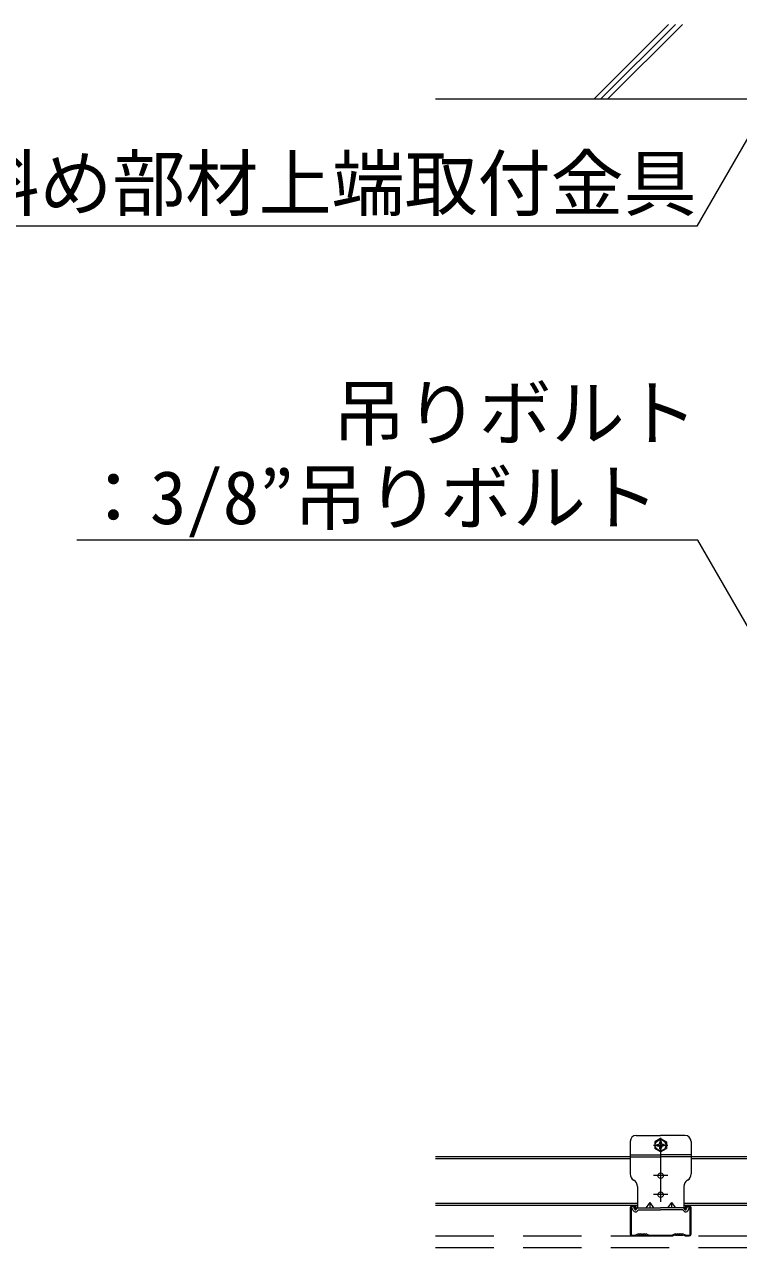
# Model space of a CAD drawing. Units: millimetres at full size, sheet at 1:40; details may follow other scales. Extents: x -7800 to 7800, y -5578 to 5485.
# Drawn here: x -4928 to -4341, y -1100 to -95 of the extents above; entities that cross this region are included whole.
import ezdxf
from ezdxf.enums import TextEntityAlignment as Align

# ---------------------------------------------------------------- set-up
doc = ezdxf.new("R2010")
doc.units = ezdxf.units.MM
doc.header["$LTSCALE"] = 40
doc.linetypes.add('CHAIN1', pattern=[8, 5, -1, 1, -1])
doc.linetypes.add('DASHED1', pattern=[1.8, 1.2, -0.6])
for name, color, linetype, lineweight in [('2-0_中心線', 4, 'CHAIN1', 9), ('2-2_野縁受け', 3, 'Continuous', 18), ('2-3_野縁', 7, 'Continuous', 18), ('2-6_文字', 3, 'Continuous', 18), ('2-9_躯体', 4, 'DASHED1', 9), ('2-A_クリップ', 3, 'Continuous', 18), ('2-C_パネル', 4, 'DASHED1', 9)]:
    doc.layers.add(name, color=color, linetype=linetype, lineweight=lineweight)
doc.styles.add('ＭＳ ゴシック', font='')
doc.styles.get('ＭＳ ゴシック').set_extended_font_data('MS Gothic')

msp = doc.modelspace()

# ---------------------------------------------------------------- linework, layer by layer
at = {"layer": '2-0_中心線'}
for p, q in [((-4405.38, -1010.16), (-4405.38, -1062.76)), ((-4411.38, -1016.16), (-4399.38, -1016.16)), ((-4399.38, -1041.16), (-4411.38, -1041.16)), ((-4399.38, -1056.76), (-4411.38, -1056.76))]:
    msp.add_line(p, q, dxfattribs=at)
at = {"layer": '2-2_野縁受け'}
for p, q in [((-4430.38, -1025.76), (-4590.39, -1025.76)), ((-4430.38, -1027.36), (-4590.39, -1027.36)), ((-4326.38, -1025.76), (-4380.38, -1025.76)), ((-4326.38, -1027.36), (-4380.38, -1027.36)), ((-4424.38, -1064.16), (-4590.39, -1064.16)), ((-4326.38, -1064.16), (-4386.38, -1064.16)), ((-4424.38, -1065.76), (-4590.39, -1065.76)), ((-4326.38, -1065.76), (-4386.38, -1065.76))]:
    msp.add_line(p, q, dxfattribs=at)
at = {"layer": '2-3_野縁'}
for p, q in [((-4430.38, -1067.26), (-4430.38, -1089.26)), ((-4429.58, -1067.26), (-4429.58, -1089.26)), ((-4427.38, -1065.76), (-4428.88, -1065.76)), ((-4427.38, -1066.56), (-4428.88, -1066.56)), ((-4426.18, -1068.76), (-4426.18, -1067.76)), ((-4426.18, -1068.76), (-4425.38, -1068.76)), ((-4425.38, -1068.76), (-4425.38, -1067.76)), ((-4385.38, -1067.76), (-4385.38, -1068.76)), ((-4385.38, -1068.76), (-4384.58, -1068.76)), ((-4384.58, -1067.76), (-4384.58, -1068.76)), ((-4381.88, -1065.76), (-4383.38, -1065.76)), ((-4381.88, -1066.56), (-4383.38, -1066.56)), ((-4381.18, -1089.26), (-4381.18, -1067.26)), ((-4380.38, -1089.26), (-4380.38, -1067.26)), ((-4428.88, -1089.96), (-4425.81, -1089.96)), ((-4428.88, -1090.76), (-4425.57, -1090.76)), ((-4424.14, -1089.23), (-4425.69, -1089.93)), ((-4425.57, -1090.76), (-4423.81, -1089.96)), ((-4423.46, -1090.02), (-4423.53, -1089.97)), ((-4423.04, -1089.33), (-4423.11, -1089.29)), ((-4422.73, -1089.33), (-4422.66, -1089.29)), ((-4422.31, -1090.02), (-4422.24, -1089.97)), ((-4421.86, -1090.02), (-4421.93, -1089.97)), ((-4421.44, -1089.33), (-4421.51, -1089.29)), ((-4421.13, -1089.33), (-4421.06, -1089.29)), ((-4420.71, -1090.02), (-4420.64, -1089.97)), ((-4420.26, -1090.02), (-4420.33, -1089.97)), ((-4419.84, -1089.33), (-4419.91, -1089.29)), ((-4419.53, -1089.33), (-4419.46, -1089.29)), ((-4419.11, -1090.02), (-4419.04, -1089.97)), ((-4418.66, -1090.02), (-4418.73, -1089.97)), ((-4418.24, -1089.33), (-4418.31, -1089.29)), ((-4417.93, -1089.33), (-4417.86, -1089.29)), ((-4417.51, -1090.02), (-4417.44, -1089.97)), ((-4417.16, -1089.96), (-4415.39, -1090.76)), ((-4416.83, -1089.23), (-4415.28, -1089.93)), ((-4415.39, -1090.76), (-4395.37, -1090.76)), ((-4415.16, -1089.96), (-4395.61, -1089.96)), ((-4393.94, -1089.23), (-4395.49, -1089.93)), ((-4393.61, -1089.96), (-4395.37, -1090.76)), ((-4393.26, -1090.02), (-4393.33, -1089.97)), ((-4392.84, -1089.33), (-4392.91, -1089.29)), ((-4392.53, -1089.33), (-4392.46, -1089.29)), ((-4392.11, -1090.02), (-4392.04, -1089.97)), ((-4391.66, -1090.02), (-4391.73, -1089.97)), ((-4391.24, -1089.33), (-4391.31, -1089.29)), ((-4390.93, -1089.33), (-4390.86, -1089.29)), ((-4390.51, -1090.02), (-4390.44, -1089.97)), ((-4390.06, -1090.02), (-4390.13, -1089.97)), ((-4389.64, -1089.33), (-4389.71, -1089.29)), ((-4389.33, -1089.33), (-4389.26, -1089.29)), ((-4388.91, -1090.02), (-4388.84, -1089.97)), ((-4388.46, -1090.02), (-4388.53, -1089.97)), ((-4388.04, -1089.33), (-4388.11, -1089.29)), ((-4387.73, -1089.33), (-4387.66, -1089.29)), ((-4387.31, -1090.02), (-4387.24, -1089.97)), ((-4385.19, -1090.76), (-4386.96, -1089.96)), ((-4386.63, -1089.23), (-4385.08, -1089.93)), ((-4385.19, -1090.76), (-4381.88, -1090.76)), ((-4384.96, -1089.96), (-4381.88, -1089.96))]:
    msp.add_line(p, q, dxfattribs=at)
for centre, radius, start, end in [((-4428.88, -1067.26), 1.5, 90, 180), ((-4428.88, -1067.26), 0.7, 90, 180), ((-4427.38, -1067.76), 2, 0, 90), ((-4427.38, -1067.76), 1.2, 0, 90), ((-4383.38, -1067.76), 2, 90, 180), ((-4383.38, -1067.76), 1.2, 90, 180), ((-4381.88, -1067.26), 1.5, 0, 90), ((-4381.88, -1067.26), 0.7, 0, 90), ((-4428.88, -1089.26), 1.5, 180, 270), ((-4428.88, -1089.26), 0.7, 180, 270), ((-4425.81, -1089.66), 0.3, 270, 294.44652), ((-4425.81, -1089.66), 1.1, 270, 294.44652), ((-4423.68, -1090.23), 1.1, 58.52405, 114.44652), ((-4423.68, -1090.23), 0.3, 58.52405, 114.44652), ((-4422.88, -1089.08), 1.1, 238.52405, 301.47594), ((-4422.88, -1089.08), 0.3, 238.52405, 301.47594), ((-4422.08, -1090.23), 1.1, 58.52405, 121.47594), ((-4422.08, -1090.23), 0.3, 58.52405, 121.47594), ((-4421.28, -1089.08), 1.1, 238.52405, 301.47594), ((-4421.28, -1089.08), 0.3, 238.52405, 301.47594), ((-4420.48, -1090.23), 1.1, 90, 121.47594), ((-4420.48, -1090.23), 0.3, 90, 121.47594), ((-4420.48, -1090.23), 1.1, 58.52405, 90), ((-4420.48, -1090.23), 0.3, 58.52405, 90), ((-4419.68, -1089.08), 1.1, 238.52405, 301.47594), ((-4419.68, -1089.08), 0.3, 238.52405, 301.47594), ((-4418.88, -1090.23), 1.1, 58.52405, 121.47594), ((-4418.88, -1090.23), 0.3, 58.52405, 121.47594), ((-4418.08, -1089.08), 1.1, 238.52405, 301.47594), ((-4418.08, -1089.08), 0.3, 238.52405, 301.47594), ((-4417.28, -1090.23), 1.1, 65.55347, 121.47594), ((-4417.28, -1090.23), 0.3, 65.55347, 121.47594), ((-4415.15, -1089.66), 1.1, 245.55347, 269.61594), ((-4415.15, -1089.66), 0.3, 245.55347, 270), ((-4395.61, -1089.66), 0.3, 270, 294.44652), ((-4395.61, -1089.66), 1.1, 270.38405, 294.44652), ((-4393.48, -1090.23), 1.1, 58.52405, 114.44652), ((-4393.48, -1090.23), 0.3, 58.52405, 114.44652), ((-4392.68, -1089.08), 1.1, 238.52405, 301.47594), ((-4392.68, -1089.08), 0.3, 238.52405, 301.47594), ((-4391.88, -1090.23), 1.1, 58.52405, 121.47594), ((-4391.88, -1090.23), 0.3, 58.52405, 121.47594), ((-4391.08, -1089.08), 1.1, 238.52405, 301.47594), ((-4391.08, -1089.08), 0.3, 238.52405, 301.47594), ((-4390.28, -1090.23), 1.1, 90, 121.47594), ((-4390.28, -1090.23), 0.3, 90, 121.47594), ((-4390.28, -1090.23), 1.1, 58.52405, 90), ((-4390.28, -1090.23), 0.3, 58.52405, 90), ((-4389.48, -1089.08), 1.1, 238.52405, 301.47594), ((-4389.48, -1089.08), 0.3, 238.52405, 301.47594), ((-4388.68, -1090.23), 1.1, 58.52405, 121.47594), ((-4388.68, -1090.23), 0.3, 58.52405, 121.47594), ((-4387.88, -1089.08), 1.1, 238.52405, 301.47594), ((-4387.88, -1089.08), 0.3, 238.52405, 301.47594), ((-4387.08, -1090.23), 1.1, 65.55347, 121.47594), ((-4387.08, -1090.23), 0.3, 65.55347, 121.47594), ((-4384.95, -1089.66), 1.1, 245.55347, 270), ((-4384.95, -1089.66), 0.3, 245.55347, 270), ((-4381.88, -1089.26), 1.5, 270, 0), ((-4381.88, -1089.26), 0.7, 270, 0)]:
    msp.add_arc(centre, radius, start, end, dxfattribs=at)
at = {"layer": '2-6_文字', "color": 7}
for p, q in [((-4319.53, -163.41), (-4375.78, -260.84)), ((-4375.78, -260.84), (-4975.78, -260.84)), ((-4374.94, -518.9), (-4884.94, -518.9)), ((-4317.39, -618.58), (-4374.94, -518.9))]:
    msp.add_line(p, q, dxfattribs=at)
at = {"layer": '2-9_躯体', "color": 7, "linetype": 'Continuous', "lineweight": 18}
for p, q in [((-4398.9, -95.07), (-4460.09, -156.26)), ((-4393.18, -95), (-4454.44, -156.26)), ((-4387.52, -95), (-4448.78, -156.26)), ((-4590.39, -156.26), (-2250.81, -156.26))]:
    msp.add_line(p, q, dxfattribs=at)
at = {"layer": '2-A_クリップ'}
for p, q in [((-4430.38, -1013.16), (-4430.38, -1039.76)), ((-4425.38, -1008.16), (-4405.38, -1008.16)), ((-4405.43, -1010.66), (-4410.19, -1013.41)), ((-4410.19, -1013.41), (-4410.19, -1018.91)), ((-4406.03, -1013.22), (-4406.03, -1013.78)), ((-4405.43, -1010.66), (-4400.67, -1013.41)), ((-4385.38, -1008.16), (-4405.38, -1008.16)), ((-4404.83, -1013.22), (-4404.83, -1014.03)), ((-4404.83, -1013.22), (-4404.83, -1013.78)), ((-4400.67, -1013.41), (-4400.67, -1018.91)), ((-4380.38, -1013.16), (-4380.38, -1039.76)), ((-4430.38, -1024.16), (-4405.38, -1024.16)), ((-4405.43, -1021.66), (-4410.19, -1018.91)), ((-4408.37, -1015.56), (-4407.78, -1015.56)), ((-4408.37, -1016.76), (-4407.78, -1016.76)), ((-4406.03, -1019.1), (-4406.03, -1018.54)), ((-4405.43, -1021.66), (-4400.67, -1018.91)), ((-4380.38, -1024.16), (-4405.38, -1024.16)), ((-4404.83, -1019.1), (-4404.83, -1018.28)), ((-4404.83, -1019.1), (-4404.83, -1018.54)), ((-4402.49, -1015.56), (-4403.08, -1015.56)), ((-4402.49, -1016.76), (-4403.08, -1016.76)), ((-4427.47, -1044.91), (-4427.3, -1045.01)), ((-4383.3, -1044.91), (-4383.47, -1045.01)), ((-4424.38, -1050.16), (-4424.38, -1067.76)), ((-4386.38, -1050.16), (-4386.38, -1067.76)), ((-4414.38, -1063.29), (-4417.63, -1067.76)), ((-4414.38, -1063.29), (-4414.38, -1067.76)), ((-4414.38, -1063.29), (-4411.13, -1067.76)), ((-4396.38, -1063.29), (-4399.63, -1067.76)), ((-4396.38, -1063.29), (-4393.13, -1067.76)), ((-4396.38, -1063.29), (-4396.38, -1067.76)), ((-4427.78, -1066.37), (-4429.21, -1067.08)), ((-4427.88, -1069.75), (-4429.21, -1067.08)), ((-4426.45, -1069.04), (-4427.78, -1066.37)), ((-4425.63, -1069.15), (-4424.38, -1067.76)), ((-4424.44, -1070.22), (-4423.67, -1069.36)), ((-4424.38, -1067.76), (-4405.38, -1067.76)), ((-4423.67, -1069.36), (-4405.38, -1069.36)), ((-4386.38, -1067.76), (-4405.38, -1067.76)), ((-4387.1, -1069.36), (-4405.38, -1069.36)), ((-4386.33, -1070.22), (-4387.1, -1069.36)), ((-4385.14, -1069.15), (-4386.38, -1067.76)), ((-4384.32, -1069.04), (-4382.99, -1066.37)), ((-4382.99, -1066.37), (-4381.55, -1067.08)), ((-4382.89, -1069.75), (-4381.55, -1067.08))]:
    msp.add_line(p, q, dxfattribs=at)
at = {"layer": '2-A_クリップ', "linetype": 'DASHED1'}
for p in [(-4430.38, -1025.76), (-4380.38, -1025.76)]:
    msp.add_line(p, (-4405.38, -1025.76), dxfattribs=at)
at = {"layer": '2-A_クリップ'}
for centre, radius in [((-4405.43, -1016.16), 4.4), ((-4405.38, -1041.16), 2.25), ((-4405.38, -1056.76), 2.25)]:
    msp.add_circle(centre, radius, dxfattribs=at)
for centre, radius, start, end in [((-4425.38, -1013.16), 5, 90, 180), ((-4407.63, -1013.96), 1.6, 264.36299, 6.67345), ((-4405.43, -1016.16), 3, 78.46303, 101.53696), ((-4403.24, -1013.96), 1.6, 173.32654, 275.63699), ((-4385.38, -1013.16), 5, 0, 90), ((-4405.43, -1016.16), 3, 168.46303, 191.51331), ((-4407.63, -1018.36), 1.6, 353.32654, 95.63699), ((-4405.43, -1016.16), 3, 258.46303, 281.53696), ((-4403.24, -1018.36), 1.6, 84.36299, 186.67345), ((-4405.43, -1016.16), 3, 348.48668, 11.53696), ((-4424.38, -1039.76), 6, 180, 239.03689), ((-4430.38, -1050.16), 6, 0, 59.03689), ((-4380.38, -1050.16), 6, 120.96311, 180), ((-4386.38, -1039.76), 6, 300.96311, 0), ((-4426, -1068.82), 2.1, 206.5, 318.15813), ((-4426, -1068.82), 0.5, 206.5, 318.15813), ((-4384.76, -1068.82), 2.1, 221.84187, 333.5), ((-4384.76, -1068.82), 0.5, 221.84187, 333.5)]:
    msp.add_arc(centre, radius, start, end, dxfattribs=at)
at = {"layer": '2-C_パネル'}
for p, q in [((-4590.39, -1090.76), (-2250.81, -1090.76)), ((-4590.39, -1100.26), (-2250.81, -1100.26))]:
    msp.add_line(p, q, dxfattribs=at)

# ---------------------------------------------------------------- texts
at = {"layer": '2-6_文字', "color": 7, "style": 'ＭＳ ゴシック'}
for s, p in [('斜め部材上端取付金具', (-4975.78, -260.84)), ('吊りボルト', (-4674.94, -449.6)), ('：3/8”吊りボルト', (-4884.94, -518.9))]:
    msp.add_text(s, height=43.99, dxfattribs=at).set_placement(p, align=Align.BOTTOM_LEFT)

doc.saveas('drawing.dxf')
